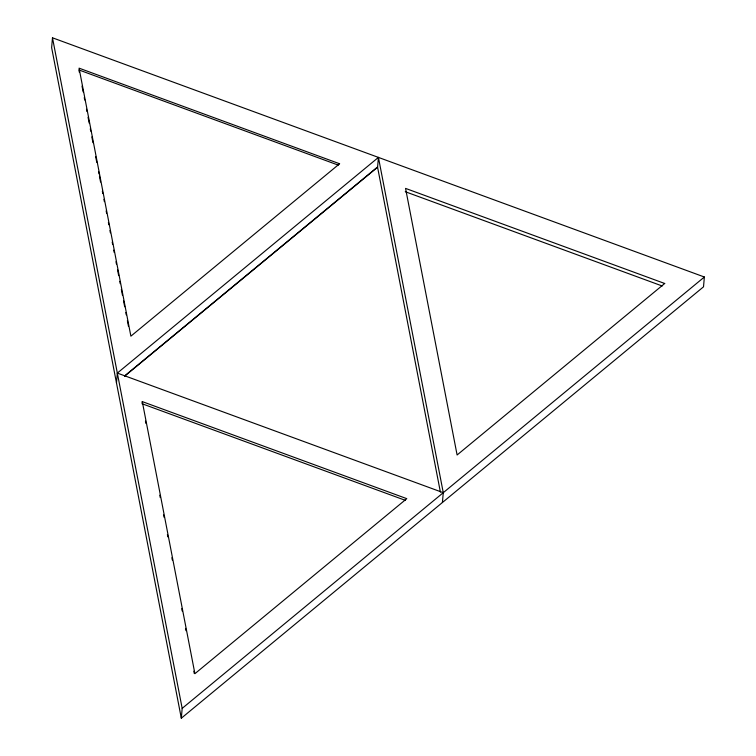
<?xml version="1.0" encoding="UTF-8"?>
<svg xmlns="http://www.w3.org/2000/svg" width="756" height="756" viewBox="0 0 756 756"><rect width="100%" height="100%" fill="white"/><g stroke="black" fill="none" stroke-linecap="round" stroke-linejoin="round"><path stroke-width="1.13" d="M52.485 37.8L51.635 47.628L181.317 718.2L703.515 286.826L704.365 277.008L52.485 37.8L182.177 708.372L181.317 718.2M116.471 382.914L117.331 373.086L378.425 157.399L443.271 492.685L442.411 502.513M142.289 401.606L194.906 673.69L406.785 498.658L142.289 401.606L142.1 403.751L405.49 500.396M440.398 492.109L377.575 167.227L378.425 157.399M124.683 375.883L377.594 166.963M124.655 376.148L377.575 167.227M182.177 708.372L704.365 277.008M338.329 165.139L78.898 69.939L79.342 72.255M405.263 191.703L662.209 285.985M117.331 373.086L443.271 492.685M82.026 86.118L83.141 91.892M84.256 97.666L84.71 99.981M86.496 109.223L86.94 111.529M88.055 117.303L89.18 123.086M90.295 128.86L90.739 131.166M91.854 136.94L92.969 142.723M95.653 156.586L96.768 162.36M98.554 171.603L99.008 173.908M99.452 176.224L100.567 181.998M102.353 191.24L102.807 193.545M103.922 199.329L104.366 201.635M106.152 210.877L106.605 213.192M108.391 222.434L108.836 224.74M109.951 230.514L110.395 232.829M112.19 242.071L112.635 244.377M113.75 250.151L114.194 252.466M115.98 261.708L116.433 264.014M117.549 269.798L118.664 275.571M119.779 281.345L120.232 283.661M121.347 289.435L122.463 295.209M123.578 300.982L124.693 306.756M125.817 312.54L126.261 314.846M127.377 320.62L128.492 326.403M145.454 421.111L145.908 423.426M159.79 495.218L160.234 497.533M163.598 514.902L164.043 517.217M167.397 534.577L167.851 536.892M171.877 557.739L172.33 560.054M181.733 608.684L182.177 610.999M185.541 628.368L185.985 630.684M193.819 671.205L194.273 673.52M339.595 163.759L130.882 336.165L79.059 68.153L339.595 163.759M664.713 283.491L457.106 454.989L405.556 188.395L664.713 283.491"/></g></svg>
